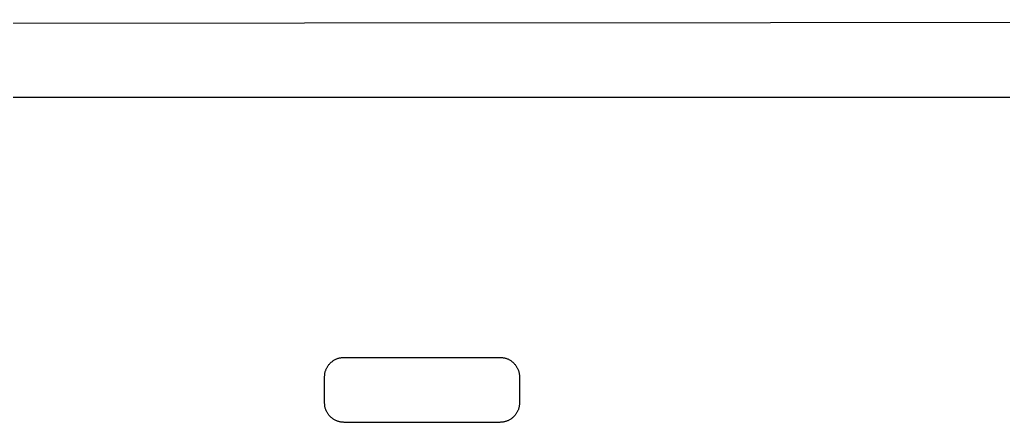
# Model space of a CAD drawing. Header units: millimetres. Extents: x -92971 to -91751, y -19136 to -16636.
# Drawn here: x -92512.7 to -92361.2, y -18349.9 to -18287.9 of the extents above; entities that cross this region are included whole.
import ezdxf

# ---------------------------------------------------------------- set-up
doc = ezdxf.new("R2010")
doc.units = ezdxf.units.MM
doc.header["$MEASUREMENT"] = 0
for name, color, linetype, true_color in [('Default', 18, 'Continuous', 0x000000), ('fab$CUT', 1, 'Continuous', 0xff0000), ('fab$CUT INT', 15, 'Continuous', 0xbf3f3f)]:
    doc.layers.add(name, color=color, linetype=linetype, true_color=true_color)

msp = doc.modelspace()

# ---------------------------------------------------------------- linework, layer by layer
at = {"layer": 'Default'}
msp.add_lwpolyline([(-91751.22, -18287.89), (-92971.22, -18288.76)], dxfattribs=at)
at = {"layer": 'fab$CUT'}
msp.add_lwpolyline([(-91803.72, -18299.89), (-92612.72, -18299.89)], dxfattribs=at)
at = {"layer": 'fab$CUT INT'}
for points in [[(-92465.72, -18342.89), (-92465.72, -18342.78), (-92465.71, -18342.68), (-92465.7, -18342.58), (-92465.69, -18342.48), (-92465.68, -18342.38), (-92465.66, -18342.28), (-92465.63, -18342.18), (-92465.61, -18342.08), (-92465.58, -18341.98), (-92465.55, -18341.88), (-92465.51, -18341.79), (-92465.47, -18341.69), (-92465.43, -18341.6), (-92465.38, -18341.51), (-92465.33, -18341.42), (-92465.28, -18341.33), (-92465.23, -18341.24), (-92465.17, -18341.16), (-92465.11, -18341.07), (-92465.05, -18340.99), (-92464.98, -18340.91), (-92464.91, -18340.84), (-92464.84, -18340.76), (-92464.77, -18340.69), (-92464.69, -18340.62), (-92464.61, -18340.56), (-92464.53, -18340.5), (-92464.45, -18340.43), (-92464.36, -18340.38), (-92464.28, -18340.32), (-92464.19, -18340.27), (-92464.1, -18340.22), (-92464.01, -18340.18), (-92463.91, -18340.13), (-92463.82, -18340.09), (-92463.72, -18340.06), (-92463.63, -18340.03), (-92463.53, -18340), (-92463.43, -18339.97), (-92463.33, -18339.95), (-92463.23, -18339.93), (-92463.13, -18339.91), (-92463.03, -18339.9), (-92462.92, -18339.89), (-92462.82, -18339.89), (-92462.72, -18339.89)], [(-92462.72, -18339.89), (-92438.72, -18339.89)], [(-92438.72, -18339.89), (-92438.62, -18339.89), (-92438.51, -18339.89), (-92438.41, -18339.9), (-92438.31, -18339.91), (-92438.21, -18339.93), (-92438.11, -18339.95), (-92438.01, -18339.97), (-92437.91, -18340), (-92437.81, -18340.03), (-92437.71, -18340.06), (-92437.62, -18340.09), (-92437.52, -18340.13), (-92437.43, -18340.18), (-92437.34, -18340.22), (-92437.25, -18340.27), (-92437.16, -18340.32), (-92437.07, -18340.38), (-92436.99, -18340.43), (-92436.91, -18340.5), (-92436.83, -18340.56), (-92436.75, -18340.62), (-92436.67, -18340.69), (-92436.6, -18340.76), (-92436.53, -18340.84), (-92436.46, -18340.91), (-92436.39, -18340.99), (-92436.33, -18341.07), (-92436.27, -18341.16), (-92436.21, -18341.24), (-92436.16, -18341.33), (-92436.1, -18341.42), (-92436.06, -18341.51), (-92436.01, -18341.6), (-92435.97, -18341.69), (-92435.93, -18341.79), (-92435.89, -18341.88), (-92435.86, -18341.98), (-92435.83, -18342.08), (-92435.8, -18342.18), (-92435.78, -18342.28), (-92435.76, -18342.38), (-92435.75, -18342.48), (-92435.73, -18342.58), (-92435.73, -18342.68), (-92435.72, -18342.78), (-92435.72, -18342.89)], [(-92465.72, -18346.89), (-92465.72, -18342.89)], [(-92435.72, -18342.89), (-92435.72, -18346.89)], [(-92462.72, -18349.89), (-92462.82, -18349.88), (-92462.92, -18349.88), (-92463.03, -18349.87), (-92463.13, -18349.86), (-92463.23, -18349.84), (-92463.33, -18349.82), (-92463.43, -18349.8), (-92463.53, -18349.77), (-92463.63, -18349.75), (-92463.72, -18349.71), (-92463.82, -18349.68), (-92463.91, -18349.64), (-92464.01, -18349.59), (-92464.1, -18349.55), (-92464.19, -18349.5), (-92464.28, -18349.45), (-92464.36, -18349.39), (-92464.45, -18349.34), (-92464.53, -18349.28), (-92464.61, -18349.21), (-92464.69, -18349.15), (-92464.77, -18349.08), (-92464.84, -18349.01), (-92464.91, -18348.93), (-92464.98, -18348.86), (-92465.05, -18348.78), (-92465.11, -18348.7), (-92465.17, -18348.62), (-92465.23, -18348.53), (-92465.28, -18348.44), (-92465.33, -18348.36), (-92465.38, -18348.27), (-92465.43, -18348.17), (-92465.47, -18348.08), (-92465.51, -18347.99), (-92465.55, -18347.89), (-92465.58, -18347.79), (-92465.61, -18347.7), (-92465.63, -18347.6), (-92465.66, -18347.5), (-92465.68, -18347.4), (-92465.69, -18347.29), (-92465.7, -18347.19), (-92465.71, -18347.09), (-92465.72, -18346.99), (-92465.72, -18346.89)], [(-92435.72, -18346.89), (-92435.72, -18346.99), (-92435.73, -18347.09), (-92435.73, -18347.19), (-92435.75, -18347.29), (-92435.76, -18347.4), (-92435.78, -18347.5), (-92435.8, -18347.6), (-92435.83, -18347.7), (-92435.86, -18347.79), (-92435.89, -18347.89), (-92435.93, -18347.99), (-92435.97, -18348.08), (-92436.01, -18348.17), (-92436.06, -18348.27), (-92436.1, -18348.36), (-92436.16, -18348.44), (-92436.21, -18348.53), (-92436.27, -18348.62), (-92436.33, -18348.7), (-92436.39, -18348.78), (-92436.46, -18348.86), (-92436.53, -18348.93), (-92436.6, -18349.01), (-92436.67, -18349.08), (-92436.75, -18349.15), (-92436.83, -18349.21), (-92436.91, -18349.28), (-92436.99, -18349.34), (-92437.07, -18349.39), (-92437.16, -18349.45), (-92437.25, -18349.5), (-92437.34, -18349.55), (-92437.43, -18349.59), (-92437.52, -18349.64), (-92437.62, -18349.68), (-92437.71, -18349.71), (-92437.81, -18349.75), (-92437.91, -18349.77), (-92438.01, -18349.8), (-92438.11, -18349.82), (-92438.21, -18349.84), (-92438.31, -18349.86), (-92438.41, -18349.87), (-92438.51, -18349.88), (-92438.62, -18349.88), (-92438.72, -18349.89)], [(-92438.72, -18349.89), (-92462.72, -18349.89)]]:
    msp.add_lwpolyline(points, dxfattribs=at)

doc.saveas('drawing.dxf')
